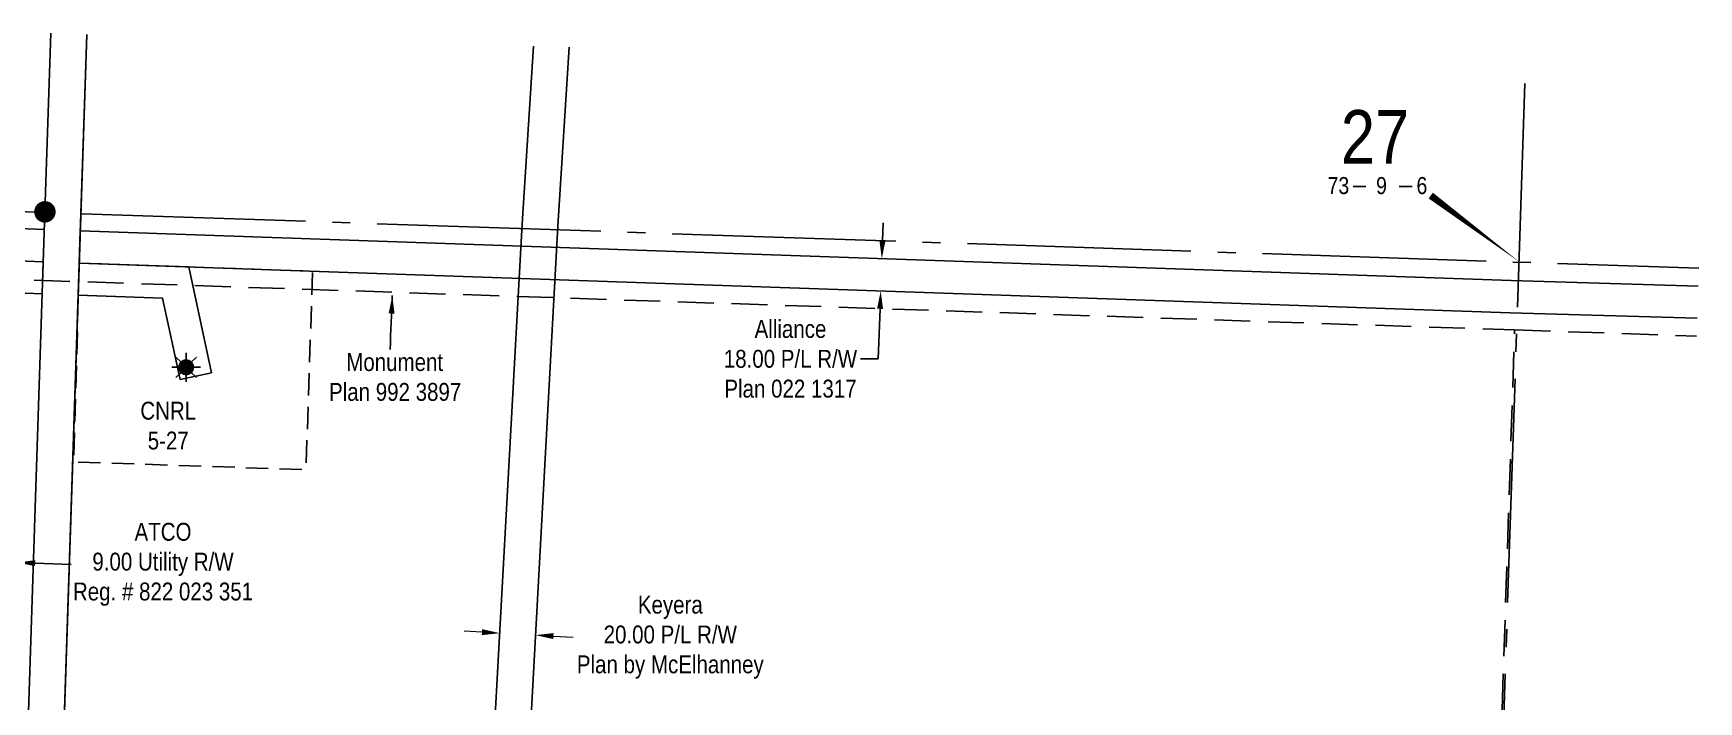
# Model space of a CAD drawing. Extents: x 350042 to 357443, y 6133812 to 6137998.
# Drawn here: x 353670 to 354601, y 6136160 to 6136534 of the extents above; entities that cross this region are included whole.
import ezdxf
from ezdxf.enums import TextEntityAlignment as Align

# ---------------------------------------------------------------- set-up
doc = ezdxf.new("R2010")
doc.units = 0
doc.header["$LTSCALE"] = 5
doc.header["$PDSIZE"] = 0.5
for name, pattern in [('foc-ACCESSROAD', [3.75, 2.5, -1.25]), ('foc-MONUMENT-BDYS', [6, 4, -2]), ('foc-QUARTERLINE', [33, 25, -3, 2, -3])]:
    doc.linetypes.add(name, pattern=pattern)
doc.layers.get('Defpoints').update_dxf_attribs({"color": 9})
for name, color, linetype in [('10', 1, 'Continuous'), ('9', 3, 'Continuous'), ('AS-FENCE', 48, 'foc-FENCE'), ('AS-TELUS', 224, 'foc-TEL'), ('C-RW', 13, 'Continuous'), ('C-WS', 13, 'foc-ACCESSROAD'), ('C-WS-S', 13, 'Continuous'), ('F-RW', 190, 'Continuous'), ('F-WS-S', 190, 'Continuous'), ('L-MON', 1, 'Continuous'), ('L-MON-PLAN', 7, 'foc-MONUMENT-BDYS'), ('L-MON-T', 1, 'Continuous'), ('L-SEC', 7, 'Continuous'), ('L-SECLBL', 7, 'Continuous'), ('L-SECQ', 8, 'foc-QUARTERLINE')]:
    doc.layers.add(name, color=color, linetype=linetype)
doc.layers.add('C-WS-T', color=13, linetype='Continuous', lineweight=9)
doc.layers.add('F-RW-T', color=190, linetype='Continuous', lineweight=9)
doc.styles.add('80CG', font='ARIALN.TTF', dxfattribs={"height": 10})
doc.styles.add('80L', font='ARIALN.TTF', dxfattribs={"height": 10})
doc.styles.add('foc-LtypeFont', font='ARIALN.TTF', dxfattribs={"height": 7.35})
doc.styles.add('SIMPLEX', font='ARIALN.TTF')
doc.linetypes.add('foc-FENCE', pattern='A,10,-1,["X",foc-LtypeFont,S=0.2,R=0,X=-0.625,Y=-0.75],-1.24', length=12.24)
doc.linetypes.add('foc-FENCE-NOLINE', pattern='A,0,-6,["X",foc-LtypeFont,S=0.2,R=0,X=-0.625,Y=-0.75],-6.24', length=12.24)
doc.linetypes.add('foc-TEL', pattern='A,2,-1,["T",foc-LtypeFont,S=0.2,R=0,X=-0.425,Y=-0.75],-1.24,8', length=12.24)
doc.linetypes.add('foc-TEL-NOLINE', pattern='A,0,-2,["T",foc-LtypeFont,S=0.2,R=0,X=-0.425,Y=-0.75],-10.24', length=12.24)
doc.dimstyles.new('Compass 5 000', dxfattribs={"dimscale": 5, "dimtxt": 9, "dimasz": 2, "dimexe": 0.2, "dimexo": 0.0625, "dimgap": 0.5, "dimtad": 0, "dimtih": 1, "dimtoh": 1, "dimzin": 0, "dimdsep": 46, "dimtxsty": '80CG', "dimcen": 0.1, "dimse1": 1, "dimse2": 1, "dimclrd": 256, "dimclrt": 256, "dimaunit": 1, "dimadec": 4, "dimazin": 0, "dimtfac": 0.06, "dimtofl": 0, "dimtmove": 0, "dimatfit": 1, "dimfxl": 0.2, "dimtolj": 1, "dimtzin": 0, "dimlwd": -1, "dimarcsym": 0})

# ---------------------------------------------------------------- blocks, each defined once
blk = doc.blocks.new('*D413')
at = {"layer": 'Defpoints', "color": 0, "transparency": 16777216}
for p in [(354040.87, 6136411.26), (354040.24, 6136393.27), (354143.88, 6136389.67)]:
    blk.add_point(p, dxfattribs=at)
at = {"layer": 'F-WS-S', "transparency": 16777216}
for p, q in [((354144.85, 6136417.65), (354145.2, 6136427.64)), ((354143.53, 6136379.67), (354142.55, 6136351.7)), ((354142.55, 6136351.7), (354132.55, 6136351.7))]:
    blk.add_line(p, q, dxfattribs=at)
for points in [[(354143.18, 6136417.7), (354146.52, 6136417.59), (354144.5, 6136407.65)], [(354141.86, 6136379.73), (354145.19, 6136379.61), (354143.88, 6136389.67)]]:
    blk.add_solid(points, dxfattribs=at)
at = {"layer": 'F-WS-S', "transparency": 16777216, "insert": (354093.47, 6136351.7), "char_height": 10, "attachment_point": 5, "style": '80CG'}
blk.add_mtext('\\A1;Alliance\\P18.00 P/L R/W\\PPlan 022 1317', dxfattribs=at)
blk = doc.blocks.new('GAS')
h = blk.add_hatch(color=255)
h.dxf.hatch_style = 1
edge = h.paths.add_edge_path()
edge.add_arc((0, 0), 0.9, 0, 360)
for p, q in [((-0.81, 0), (-1.62, 0)), ((-0.57, 0.57), (-1.14, 1.14)), ((0, 0.81), (0, 1.62)), ((0.57, 0.57), (1.14, 1.14)), ((1.62, 0), (0.81, 0)), ((-0.57, -0.57), (-1.14, -1.14)), ((0, -0.81), (0, -1.62)), ((1.14, -1.14), (0.57, -0.57))]:
    blk.add_line(p, q)
blk.add_circle((0, 0), 0.8)
blk = doc.blocks.new('L-SECLBL')
at = {"layer": '9', "color": 7}
for p, q in [((-5.08, -27.83), (-12.29, -27.83)), ((20.7, -27.83), (13.5, -27.83))]:
    blk.add_line(p, q, dxfattribs=at)
at = {"layer": '10', "color": 2, "style": 'SIMPLEX'}
blk.add_attdef('SEC', text='', height=30, dxfattribs=at).set_placement((0, 0), align=Align.MIDDLE)
at = {"layer": '10', "color": 5, "style": '80L'}
blk.add_attdef('TWP', text='', height=9.5, dxfattribs=at).set_placement((-14.43, -27.37), align=Align.MIDDLE_RIGHT)
blk.add_attdef('RGE', text='', height=9.5, dxfattribs=at).set_placement((3.62, -27.37), align=Align.MIDDLE_CENTER)
blk.add_attdef('MER', text='', height=9.5, dxfattribs=at).set_placement((23.17, -27.37), align=Align.MIDDLE_LEFT)
blk = doc.blocks.new('fdia')
at = {"color": 255, "const_width": 1}
blk.add_lwpolyline([(-0.5, 0, 1), (0.5, 0, 1)], format="xyb", close=True, dxfattribs=at)
blk = doc.blocks.new('Fdiaa')
blk.add_blockref('fdia', (0, 0))
blk = doc.blocks.new('fdib')
at = {"color": 1, "const_width": 1.6}
blk.add_lwpolyline([(-0.4, 0, 1), (0.4, 0, 1)], format="xyb", close=True, dxfattribs=at)
at = {"color": 1}
blk.add_circle((0, 0), 0.8, dxfattribs=at)
blk = doc.blocks.new('Fdibb')
blk.add_blockref('fdib', (0, 0))
blk = doc.blocks.new('fdicc')
for name in ['Fdibb', 'Fdiaa']:
    blk.add_blockref(name, (0, 0))
blk = doc.blocks.new('FDI')
blk.add_blockref('fdicc', (0, 0))
blk = doc.blocks.new('*D430')
at = {"layer": 'Defpoints', "color": 0, "transparency": 16777216}
for p in [(353951.02, 6136197.42), (353928.3, 6136148.22), (353948.26, 6136147.12)]:
    blk.add_point(p, dxfattribs=at)
at = {"layer": 'F-RW-T', "transparency": 16777216}
for p, q in [((353921.07, 6136199.06), (353911.09, 6136199.61)), ((353961.01, 6136196.87), (353972.09, 6136196.26))]:
    blk.add_line(p, q, dxfattribs=at)
for points in [[(353921.16, 6136200.73), (353920.98, 6136197.4), (353931.06, 6136198.51)], [(353961.1, 6136198.53), (353960.91, 6136195.21), (353951.02, 6136197.42)]]:
    blk.add_solid(points, dxfattribs=at)
at = {"layer": 'F-RW-T', "transparency": 16777216, "insert": (354026.32, 6136196.26), "char_height": 10, "attachment_point": 5, "style": '80CG'}
blk.add_mtext('\\A1;Keyera\\P20.00 P/L R/W\\PPlan by McElhanney', dxfattribs=at)
blk = doc.blocks.new('*D499')
at = {"layer": 'Defpoints', "color": 0, "transparency": 16777216}
for p in [(353653.71, 6136276.88), (353662.71, 6136276.58), (353652.44, 6136238.24)]:
    blk.add_point(p, dxfattribs=at)
at = {"layer": 'F-WS-S', "transparency": 16777216}
for p, q in [((353642.45, 6136238.57), (353632.45, 6136238.9)), ((353671.43, 6136237.61), (353691.55, 6136236.95))]:
    blk.add_line(p, q, dxfattribs=at)
for points in [[(353642.5, 6136240.23), (353642.39, 6136236.9), (353652.44, 6136238.24)], [(353671.48, 6136239.28), (353671.37, 6136235.95), (353661.43, 6136237.94)]]:
    blk.add_solid(points, dxfattribs=at)
at = {"layer": 'F-WS-S', "transparency": 16777216, "insert": (353742.87, 6136236.95), "char_height": 10, "attachment_point": 5, "style": '80CG'}
blk.add_mtext('\\A1;ATCO\\P9.00 Utility R/W\\PReg. # 822 023 351', dxfattribs=at)

msp = doc.modelspace()

# ---------------------------------------------------------------- linework, layer by layer
at = {"layer": 'AS-FENCE', "linetype": 'foc-FENCE-NOLINE', "flags": 128}
msp.add_lwpolyline([(353650.388, 6135629.966), (353676.896, 6136433.839)], dxfattribs=at)
at = {"layer": 'AS-TELUS', "linetype": 'foc-TEL-NOLINE', "flags": 128}
msp.add_lwpolyline([(353613.443, 6133901.565), (353670.489, 6135629.295), (353700.284, 6136532.893)], dxfattribs=at)
at = {"layer": 'C-RW', "flags": 128}
for points in [[(352773.29, 6136446.546), (352790.085, 6136445.963), (352828.923, 6136421.421), (353675.383, 6136387.964), (353675.976, 6136405.956), (352873.024, 6136437.687), (352834.448, 6136439.211), (352795.694, 6136463.708), (352773.88, 6136464.466)], [(353752.435, 6136340.226), (353742.651, 6136385.619), (353695.485, 6136387.265), (353696.078, 6136405.246), (353757.273, 6136403.124), (353770.005, 6136344.011), (353752.435, 6136340.226)]]:
    msp.add_lwpolyline(points, dxfattribs=at)
at = {"layer": 'C-WS', "flags": 128}
msp.add_lwpolyline([(353696.078, 6136405.246), (353826.466, 6136400.709), (353822.767, 6136289.826), (353693.013, 6136294.154)], close=True, dxfattribs=at)
at = {"layer": 'Defpoints'}
msp.add_point((353755.81, 6136347.031), dxfattribs=at)
at = {"layer": 'F-RW', "flags": 128}
for points in [[(353949.895, 6136526.458), (353943.6, 6136427.101), (353920.734, 6136010.416), (353724.324, 6135806.055), (353718.437, 6135627.684), (353738.42, 6135627.014), (353744.055, 6135797.729), (353940.293, 6136001.911), (353963.56, 6136425.921), (353969.885, 6136525.751)], [(353676.569, 6136423.95), (352873.618, 6136455.677), (352839.987, 6136457.006), (352800.893, 6136481.716), (352774.478, 6136482.625)], [(352773.88, 6136464.466), (352795.694, 6136463.708), (352834.448, 6136439.211), (353675.976, 6136405.956)], [(354600.013, 6136374.382), (354495.561, 6136377.425), (353696.078, 6136405.246), (353696.672, 6136423.236), (354496.157, 6136395.415), (354600.606, 6136392.372)]]:
    msp.add_lwpolyline(points, dxfattribs=at)
at = {"layer": 'L-MON-PLAN'}
msp.add_line((354498.098, 6136367.866), (354599.685, 6136364.45), dxfattribs=at)
at = {"layer": 'L-MON-PLAN', "flags": 128}
msp.add_lwpolyline([(352775.132, 6136502.486), (352801.688, 6136501.572), (352875.812, 6136423.064), (353676.244, 6136395.504), (354498.098, 6136367.866), (354482.533, 6135896.86), (354475.847, 6135694.542), (354439.043, 6135660.091), (354438.221, 6135635.244), (354436.501, 6135583.271), (354432.992, 6135477.236)], dxfattribs=at)
at = {"layer": 'L-SEC'}
for p, q in [((353676.896, 6136433.852), (353680.184, 6136533.578)), ((353700.284, 6136532.893), (353696.996, 6136433.174))]:
    msp.add_line(p, q, dxfattribs=at)
at = {"layer": 'L-SEC', "flags": 128}
for points in [[(353676.896, 6136433.852), (353650.385, 6135629.966)], [(353697, 6136433.189), (353670.489, 6135629.295)]]:
    msp.add_lwpolyline(points, dxfattribs=at)
at = {"layer": 'L-SECLBL', "flags": 128}
msp.add_lwpolyline([(354501.016, 6136405.674, 0, 4, 0), (354451.22, 6136442.943, 0, 0, 0)], format="xyseb", dxfattribs=at)
at = {"layer": 'L-SECQ'}
for p, q in [((354503.77, 6136505.543), (354473.937, 6135602.359)), ((352773.885, 6136464.621), (353677.497, 6136433.47)), ((353697.598, 6136432.791), (354600.934, 6136402.302))]:
    msp.add_line(p, q, dxfattribs=at)

# ---------------------------------------------------------------- block references
at = {"layer": 'C-WS-S', "color": 3, "xscale": 4.998719999999966, "yscale": 4.998719999999966, "zscale": 4.998719999999966}
msp.add_blockref('GAS', (353755.81, 6136347.031), dxfattribs=at)
at = {"layer": 'L-MON', "color": 3, "xscale": 4.999999999999972, "yscale": 4.999999999999972, "zscale": 4.999999999999972}
msp.add_blockref('FDI', (353676.896, 6136433.852), dxfattribs=at)
at = {"layer": 'L-MON', "xscale": 4.99999999999998, "yscale": 4.99999999999998, "zscale": 4.99999999999998}
msp.add_blockref('FDI', (353676.896, 6136433.839), dxfattribs=at)
at = {"layer": 'L-SECLBL', "color": 4}
msp.add_blockref('L-SECLBL', (354420.083, 6136475.902), dxfattribs=at).add_auto_attribs({'SEC': '27', 'TWP': '73', 'RGE': '9', 'MER': '6'})

# ---------------------------------------------------------------- texts
at = {"layer": 'C-WS-T', "insert": (353729.893, 6136327.783), "char_height": 9.99744, "attachment_point": 1, "style": '80L'}
msp.add_mtext_dynamic_manual_height_columns('\\pi0.32277;CNRL\\P\\pi4.4588;5-27', width=30.83562, gutter_width=49.987, heights=[0], dxfattribs=at)
at = {"layer": 'L-MON-T', "insert": (353835.157, 6136354.945), "char_height": 9.99744, "attachment_point": 1, "style": '80L'}
msp.add_mtext_dynamic_manual_height_columns('\\pi10.119;Monument \\P\\pi0.48985;Plan 992 3897', width=73.43045, gutter_width=49.987, heights=[0], dxfattribs=at)

# ---------------------------------------------------------------- dimensions: what is measured, and where the dimension line sits
at = {"layer": 'F-RW-T'}
dim = msp.add_linear_dim(base=(353951.021, 6136197.417), p1=(353928.296, 6136148.218), p2=(353948.261, 6136147.123), angle=356.859097, text='Keyera\\P20.00 P/L R/W\\PPlan by McElhanney', dimstyle='Compass 5 000', dxfattribs=at)
dim.commit()
dim.dimension.update_dxf_attribs({"geometry": '*D430', "text_midpoint": (354026.323, 6136196.261), "dimtype": 161})
at = {"layer": 'F-WS-S', "color": 3}
for base, p1, p2, angle, text, picture, middle in [((354143.876, 6136389.667), (354040.866, 6136411.259), (354040.24, 6136393.274), 268.006401, 'Alliance\\P18.00 P/L R/W\\PPlan 022 1317', '*D413', (354093.469, 6136351.695)), ((353652.44, 6136238.238), (353662.707, 6136276.583), (353653.714, 6136276.88), 178.111146, 'ATCO\\P9.00 Utility R/W\\PReg. # 822 023 351', '*D499', (353742.869, 6136236.948))]:
    dim = msp.add_linear_dim(base=base, p1=p1, p2=p2, angle=angle, text=text, dimstyle='Compass 5 000', dxfattribs=at)
    dim.commit()
    dim.dimension.update_dxf_attribs({"geometry": picture, "text_midpoint": middle, "dimtype": 161})

# ---------------------------------------------------------------- leaders
at = {"layer": 'L-MON-T', "path_type": 1}
msp.add_leader([(353871.001, 6136387.042), (353869.757, 6136356.935)], dimstyle='Compass 5 000', override={"dimgap": 0.5, "dimtad": 0}, dxfattribs=at)

doc.saveas('drawing.dxf')
